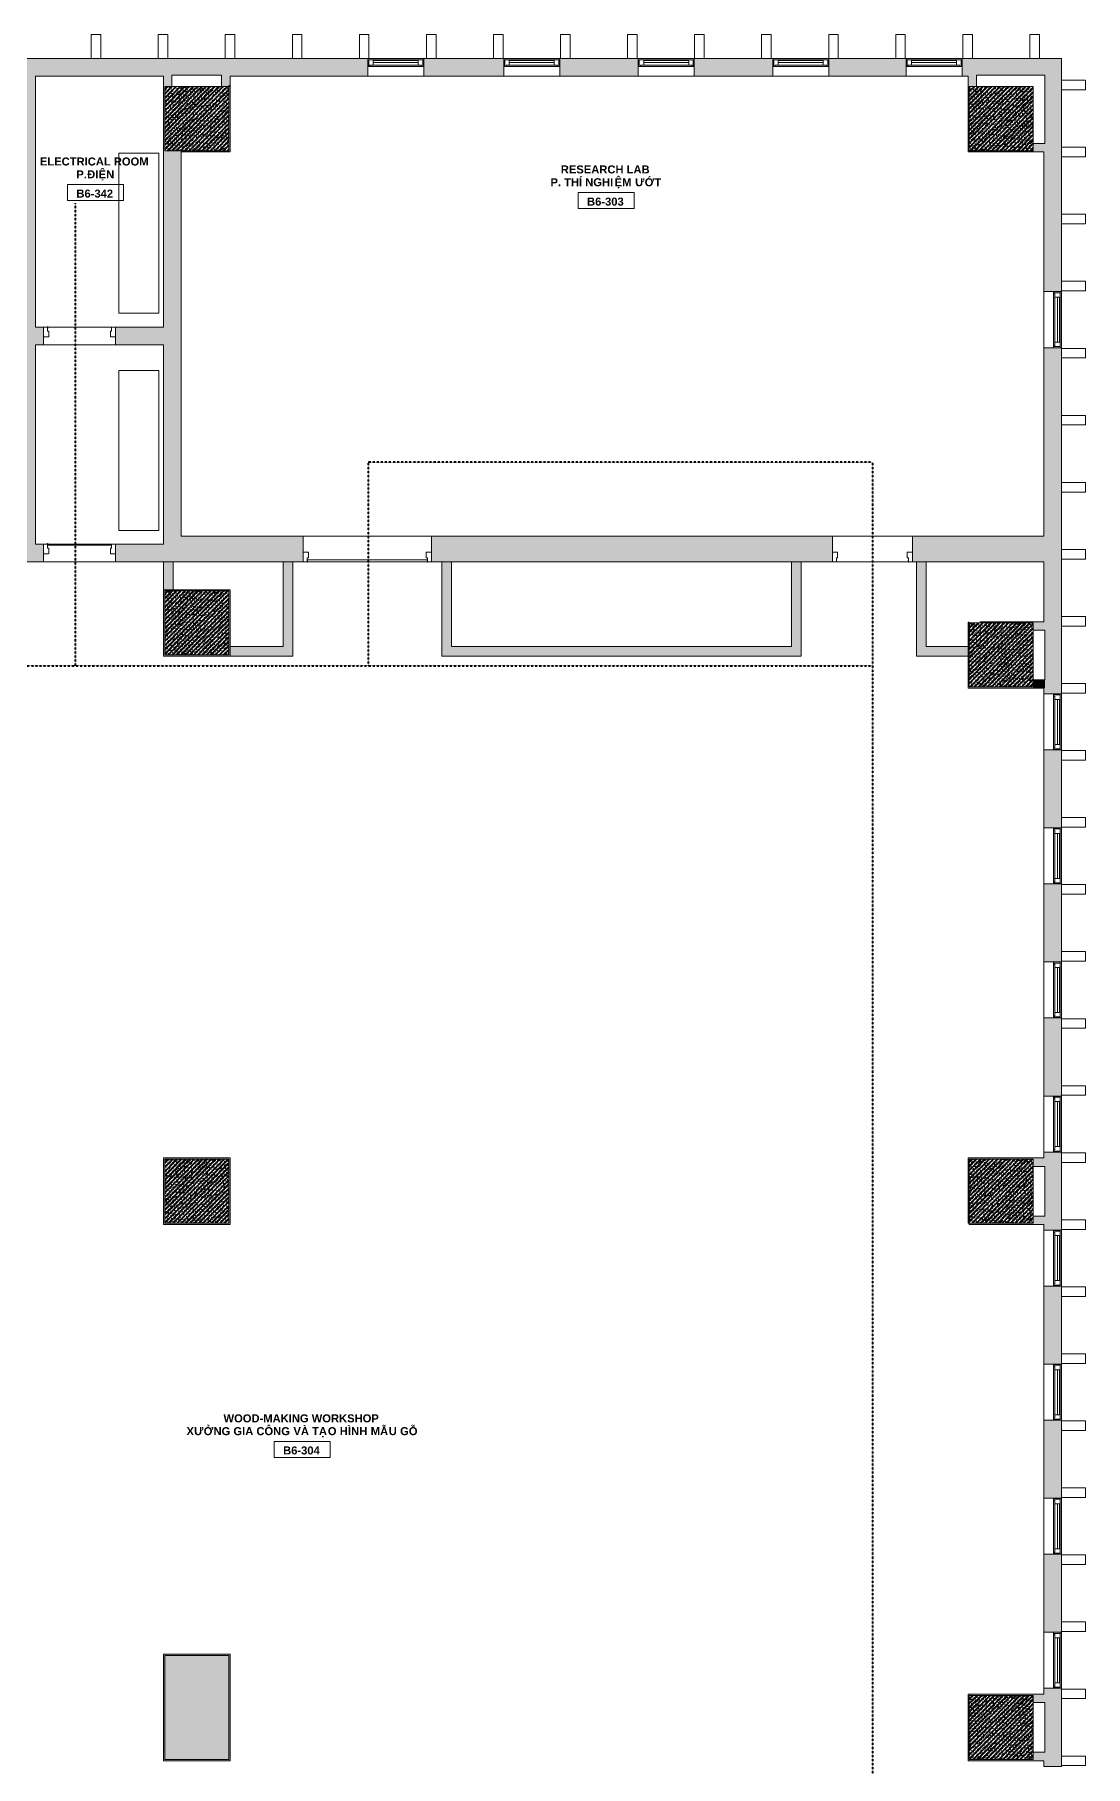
# Model space of a CAD drawing. Header units: millimetres. Extents: x -31340 to 17660, y 19597 to 75297.
# Drawn here: x 4534 to 17660, y 53661 to 75297 of the extents above; entities that cross this region are included whole.
import ezdxf

# ---------------------------------------------------------------- set-up
doc = ezdxf.new("R2010")
doc.units = ezdxf.units.MM
doc.linetypes.add('Dash', pattern=[6.35, 3.175, -3.175])
doc.linetypes.add('dash 1-1', pattern=[2, 1, -1])
for name, color, linetype, lineweight in [('A-AREA-IDEN', 2, 'Continuous', 9), ('A-DETL', 90, 'Continuous', 5), ('A-DOOR', 31, 'Continuous', 5), ('A-FLOR', 192, 'Continuous', 5), ('A-GLAZ', 151, 'Continuous', 5), ('A-GLAZ-CWMG', 51, 'Continuous', 5), ('A-GLAZ-HDLN', 1, 'Dash', 5), ('A-WALL', 113, 'Continuous', 5), ('A-WALL-PATT', 111, 'Continuous', 5), ('S-COLS', 52, 'Continuous', 5)]:
    doc.layers.add(name, color=color, linetype=linetype, lineweight=lineweight)
doc.styles.add('Arial_B', font='arialbd.ttf', dxfattribs={"height": 100})
doc.styles.add('Arial_B_1', font='arialbd.ttf', dxfattribs={"height": 100})
pattern_1 = [(50, (0, 0), (63.763904, -5.57885), [6.668, -73.343]), (355, (0, 0), (-12.334876, 66.869514), [5.334, -58.674]), (100.451, (5.314, -0.465), (51.43036, 61.29098), [5.667, -62.332]), (46.184, (0, 17.78), (94.87722, -14.714836), [10.001, -110.014]), (96.636, (7.91, 16.55), (83.09115, 86.5993), [8.5, -93.497]), (351.184, (0, 17.78), (83.09204, 86.59928), [8.001, -88.011]), (21, (8.89, 13.335), (53.064487, -35.792726), [6.667, -73.342]), (326, (8.89, 13.335), (21.63066, 64.46546), [5.334, -58.674]), (71.451, (13.31, 10.35), (74.69646, 28.672367), [5.667, -62.332]), (37.5, (0, 0), (1.080413, 29.594271), [1.676, -56.286, 1.676, -57.887, -58.896]), (37.5, (0, 0), (1.080413, 29.594271), [-117.526, 1.676, -57.22]), (7.5, (0, 0), (23.386368, 35.063507), [1.676, -32.283, 1.676, -54.953, -22.447]), (7.5, (0, 0), (23.386368, 35.063507), [-90.589, 1.676, -20.771]), (327.5, (-19.825, 0), (47.456567, -2.005468), [1.676, -20.549, 1.676, -67.666, -92.011]), (327.5, (-19.825, 0), (47.456567, -2.005468), [-91.567, 1.676, -90.335]), (317.5, (-28.715, 0), (51.844948, 8.89904), [1.676, -27.216, 1.676, -44.374, -65.342]), (317.5, (-28.715, 0), (51.844948, 8.89904), [-74.943, 1.676, -63.665]), (45, (0, 0), (-26.715908, 26.715908), []), (45, (0, 10.89), (-26.715908, 26.715908), [])]

# ---------------------------------------------------------------- blocks, each defined once
blk = doc.blocks.new('M_Concrete-Square-Column - C1 - 800 X 800-8582966-3rd Traffic Floor Plan - Pedestrian')
at = {"layer": 'S-COLS'}
h = blk.add_hatch(dxfattribs=at)
h.set_pattern_fill('FP_3', color=256, style=0, pattern_type=2)
h.set_pattern_definition([(50, (-16610.066, -74247), (63.763904, -5.57885), [6.667, -73.342]), (355, (-16610.066, -74247), (-12.334876, 66.869514), [5.334, -58.674]), (100.451, (-16604.75, -74247.465), (51.43036, 61.29098), [5.667, -62.332]), (46.184, (-16610.066, -74229.22), (94.87722, -14.714836), [10.001, -110.014]), (96.636, (-16602.16, -74230.45), (83.09115, 86.5993), [8.5, -93.497]), (351.184, (-16610.07, -74229.22), (83.09204, 86.59928), [8.001, -88.011]), (21, (-16601.176, -74233.665), (53.064487, -35.792726), [6.668, -73.343]), (326, (-16601.176, -74233.665), (21.63066, 64.46546), [5.334, -58.674]), (71.451, (-16596.754, -74236.65), (74.69646, 28.672367), [5.667, -62.332]), (37.5, (-16610.066, -74247), (1.080413, 29.594271), [1.676, -56.286, 1.676, -57.887, -58.896]), (37.5, (-16610.066, -74247), (1.080413, 29.594271), [-117.526, 1.676, -57.22]), (7.5, (-16610.066, -74247), (23.386368, 35.063507), [1.676, -32.283, 1.676, -54.953, -22.447]), (7.5, (-16610.066, -74247), (23.386368, 35.063507), [-90.589, 1.676, -20.771]), (327.5, (-16629.89, -74247), (47.456567, -2.005468), [1.676, -20.549, 1.676, -67.666, -92.011]), (327.5, (-16629.89, -74247), (47.456567, -2.005468), [-91.567, 1.676, -90.335]), (317.5, (-16638.78, -74247), (51.844948, 8.89904), [1.676, -27.216, 1.676, -44.374, -65.342]), (317.5, (-16638.78, -74247), (51.844948, 8.89904), [-74.943, 1.676, -63.665]), (45, (-16610.066, -74247), (-26.716616, 26.716616), []), (45, (-16610.066, -74236.11), (-26.716616, 26.716616), [])])
h.paths.add_polyline_path([(-400, -400), (400, -400), (400, 400), (-400, 400)])
at = {"layer": 'S-COLS', "lineweight": 15}
for p, q in [((400, 400), (-400, 400)), ((-400, 400), (-400, -400)), ((400, -400), (400, 400)), ((-400, -400), (400, -400))]:
    blk.add_line(p, q, dxfattribs=at)
blk = doc.blocks.new('M_Concrete-Square-Column - C1 - 800 X 800-V1-3rd Traffic Floor Plan - Pedestrian')
at = {"layer": 'S-COLS'}
h = blk.add_hatch(dxfattribs=at)
h.set_pattern_fill('FP_4', color=256, style=0, pattern_type=2)
h.set_pattern_definition([(50, (-16610.066, -60847), (63.763904, -5.57885), [6.667, -73.342]), (355, (-16610.066, -60847), (-12.334876, 66.869514), [5.334, -58.674]), (100.451, (-16604.75, -60847.465), (51.43036, 61.29098), [5.667, -62.332]), (46.184, (-16610.066, -60829.22), (94.87722, -14.71484), [10.001, -110.014]), (96.636, (-16602.16, -60830.45), (83.09115, 86.5993), [8.5, -93.497]), (351.184, (-16610.07, -60829.22), (83.09204, 86.59928), [8.001, -88.011]), (21, (-16601.176, -60833.665), (53.064487, -35.792726), [6.668, -73.343]), (326, (-16601.176, -60833.665), (21.63066, 64.46546), [5.334, -58.674]), (71.451, (-16596.754, -60836.65), (74.69646, 28.67237), [5.667, -62.332]), (37.5, (-16610.066, -60847), (1.080413, 29.594271), [1.676, -56.286, 1.676, -57.887, -58.896]), (37.5, (-16610.066, -60847), (1.080413, 29.594271), [-117.526, 1.676, -57.22]), (7.5, (-16610.066, -60847), (23.386368, 35.063507), [1.676, -32.283, 1.676, -54.953, -22.447]), (7.5, (-16610.066, -60847), (23.386368, 35.063507), [-90.589, 1.676, -20.771]), (327.5, (-16629.89, -60847), (47.456567, -2.005468), [1.676, -20.549, 1.676, -67.666, -92.011]), (327.5, (-16629.89, -60847), (47.456567, -2.005468), [-91.567, 1.676, -90.335]), (317.5, (-16638.78, -60847), (51.844948, 8.89904), [1.676, -27.216, 1.676, -44.374, -65.342]), (317.5, (-16638.78, -60847), (51.844948, 8.89904), [-74.943, 1.676, -63.665]), (45, (-16610.066, -60847), (-26.716616, 26.716616), []), (45, (-16610.066, -60836.11), (-26.716616, 26.716616), [])])
h.paths.add_polyline_path([(400, -400), (400, 400), (-400, 400), (-400, -400)])
at = {"layer": 'S-COLS', "lineweight": 15}
for p, q in [((400, 400), (-400, 400)), ((-400, 400), (-400, -400)), ((400, -400), (400, 400)), ((-400, -400), (400, -400))]:
    blk.add_line(p, q, dxfattribs=at)
blk = doc.blocks.new('M_Concrete-Square-Column - C1 - 800 X 800-V2-3rd Traffic Floor Plan - Pedestrian')
at = {"layer": 'S-COLS'}
h = blk.add_hatch(dxfattribs=at)
h.set_pattern_fill('FP_5', color=256, style=0, pattern_type=2)
h.set_pattern_definition([(50, (-16610.066, -54147), (63.763904, -5.57885), [6.667, -73.342]), (355, (-16610.066, -54147), (-12.334876, 66.869514), [5.334, -58.674]), (100.451, (-16604.75, -54147.465), (51.43036, 61.29098), [5.667, -62.332]), (46.184, (-16610.066, -54129.22), (94.87722, -14.71484), [10.001, -110.014]), (96.636, (-16602.16, -54130.45), (83.09115, 86.5993), [8.5, -93.497]), (351.184, (-16610.07, -54129.22), (83.09204, 86.59928), [8.001, -88.011]), (21, (-16601.176, -54133.665), (53.064487, -35.792726), [6.668, -73.343]), (326, (-16601.176, -54133.665), (21.63066, 64.46546), [5.334, -58.674]), (71.451, (-16596.754, -54136.65), (74.69646, 28.67237), [5.667, -62.332]), (37.5, (-16610.066, -54147), (1.080413, 29.594271), [1.676, -56.286, 1.676, -57.887, -58.896]), (37.5, (-16610.066, -54147), (1.080413, 29.594271), [-117.526, 1.676, -57.22]), (7.5, (-16610.066, -54147), (23.386368, 35.063507), [1.676, -32.283, 1.676, -54.953, -22.447]), (7.5, (-16610.066, -54147), (23.386368, 35.063507), [-90.589, 1.676, -20.771]), (327.5, (-16629.89, -54147), (47.456567, -2.005468), [1.676, -20.549, 1.676, -67.666, -92.011]), (327.5, (-16629.89, -54147), (47.456567, -2.005468), [-91.567, 1.676, -90.335]), (317.5, (-16638.78, -54147), (51.844948, 8.89904), [1.676, -27.216, 1.676, -44.374, -65.342]), (317.5, (-16638.78, -54147), (51.844948, 8.89904), [-74.943, 1.676, -63.665]), (45, (-16610.066, -54147), (-26.716616, 26.716616), []), (45, (-16610.066, -54136.11), (-26.716616, 26.716616), [])])
h.paths.add_polyline_path([(400, -400), (400, 400), (-400, 400), (-400, -400)])
at = {"layer": 'S-COLS', "lineweight": 15}
for p, q in [((400, 400), (-400, 400)), ((-400, 400), (-400, -400)), ((400, -400), (400, 400)), ((-400, -400), (400, -400))]:
    blk.add_line(p, q, dxfattribs=at)
blk = doc.blocks.new('DP3-DF104 - DP3-DF104a-10528034-3rd Traffic Floor Plan - Pedestrian')
at = {"layer": 'A-DOOR'}
for p, q in [((-497, -40), (-438, -40)), ((-453, -160), (-497, -160)), ((-450, -113), (-450, -157)), ((-438, -110), (-447, -110)), ((-435, -43), (-435, -107)), ((435, -107), (435, -43)), ((438, -40), (497, -40)), ((447, -110), (438, -110)), ((447, -144), (447, -163)), ((450, -144), (447, -144)), ((450, -144), (450, -113)), ((450, -158), (450, -144)), ((497, -160), (453, -160))]:
    blk.add_line(p, q, dxfattribs=at)
for centre, radius, start, end in [((-497, -43), 3, 90, 180), ((-497, -43), 3, 90, 180), ((-497, -157), 3, 179.9639, 270), ((-497, -157), 3, 179.9639, 218.5508), ((-497, -157), 3, 231.4131, 270), ((-453, -157), 3, 270, 360), ((-453, -157), 3, 270, 0), ((-447, -113), 3, 90, 180), ((-438, -43), 3, 0, 90), ((-438, -43), 3, 0, 90), ((-438, -107), 3, 270, 0), ((-438, -107), 3, 270, 0), ((438, -43), 3, 90, 180), ((438, -43), 3, 90, 180), ((438, -107), 3, 180, 270), ((438, -107), 3, 180, 270), ((447, -113), 3, 0, 90), ((450, -163), 3, 180, 69.3211), ((450, -163), 3, 238.6638, 311.9935), ((450, -163), 3, 238.6638, 311.9935), ((450, -163), 3, 238.6638, 311.9935), ((450, -163), 3, 238.6638, 311.9935), ((450, -163), 3, 238.6638, 311.9935), ((450, -163), 3, 238.6638, 311.9935), ((450, -163), 3, 238.6638, 311.9935), ((453, -157), 3, 180, 270), ((453, -157), 3, 180, 270), ((452, -158), 2.19, 183.0662, 239.0753), ((497, -43), 3, 0, 90), ((497, -43), 3, 0, 90), ((497, -157), 3, 270, 0.0361), ((497, -157), 3, 270, 308.5869), ((497, -157), 3, 321.4492, 0.0361)]:
    blk.add_arc(centre, radius, start, end, dxfattribs=at)
blk = doc.blocks.new('DP3-D101 - DP3-D101-9444226-3rd Traffic Floor Plan - Pedestrian')
at = {"layer": 'A-DOOR'}
for p, q in [((-447, 10), (-388, 10)), ((-385, 7), (-385, -57)), ((385, -57), (385, 7)), ((388, 10), (447, 10)), ((-403, -110), (-447, -110)), ((-400, -63), (-400, -107)), ((-388, -60), (-397, -60)), ((397, -60), (388, -60)), ((397, -94), (397, -113)), ((400, -94), (397, -94)), ((400, -94), (400, -63)), ((400, -108), (400, -94)), ((447, -110), (403, -110))]:
    blk.add_line(p, q, dxfattribs=at)
for centre, radius, start, end in [((-447, 7), 3, 90, 180), ((-447, 7), 3, 90, 180), ((-388, 7), 3, 0, 90), ((-388, 7), 3, 0, 90), ((388, 7), 3, 90, 180), ((388, 7), 3, 90, 180), ((447, 7), 3, 0, 90), ((447, 7), 3, 0, 90), ((-447, -107), 3, 179.9639, 270), ((-447, -107), 3, 179.9639, 218.5508), ((-447, -107), 3, 231.4131, 270), ((-403, -107), 3, 270, 360), ((-403, -107), 3, 270, 0), ((-397, -63), 3, 90, 180), ((-388, -57), 3, 270, 0), ((-388, -57), 3, 270, 0), ((388, -57), 3, 180, 270), ((388, -57), 3, 180, 270), ((397, -63), 3, 0, 90), ((400, -113), 3, 180, 69.3211), ((400, -113), 3, 238.6638, 311.9935), ((400, -113), 3, 238.6638, 311.9935), ((400, -113), 3, 238.6638, 311.9935), ((400, -113), 3, 238.6638, 311.9935), ((400, -113), 3, 238.6638, 311.9935), ((400, -113), 3, 238.6638, 311.9935), ((400, -113), 3, 238.6638, 311.9935), ((403, -107), 3, 180, 270), ((403, -107), 3, 180, 270), ((402, -108), 2.19, 183.0662, 239.0753), ((447, -107), 3, 270, 0.0361), ((447, -107), 3, 270, 308.5869), ((447, -107), 3, 321.4492, 0.0361)]:
    blk.add_arc(centre, radius, start, end, dxfattribs=at)
blk = doc.blocks.new('VGU_CLUSTER_W1A - W2A - W3A - W4 - W5C - W6 - VGU_CLUSTER_W1A-8561551-3rd Traffic Floor Plan - Pedestrian')
at = {"layer": 'A-GLAZ', "lineweight": 9}
for p, q in [((-337, 95), (-350, 95)), ((-350, 12), (-337, 12)), ((-337, 95), (-337, 12)), ((-281, 95), (-337, 95)), ((-337, 12), (-337, 95)), ((-337, 12), (-322, 12)), ((-322, 12), (-322, 28)), ((-322, 28), (-281, 28)), ((-281, 28), (-281, 95)), ((281, 88), (-281, 88)), ((-281, 88), (-281, 63)), ((-281, 63), (281, 63)), ((337, 95), (281, 95)), ((281, 95), (281, 28)), ((281, 63), (281, 88)), ((281, 28), (322, 28)), ((322, 28), (322, 12)), ((322, 12), (337, 12)), ((337, 12), (337, 95)), ((350, 95), (337, 95)), ((337, 95), (337, 12)), ((337, 12), (350, 12))]:
    blk.add_line(p, q, dxfattribs=at)
at = {"layer": 'A-GLAZ'}
for p, q in [((-322, 12), (322, 12)), ((281, 95), (-281, 95)), ((-281, 28), (281, 28))]:
    blk.add_line(p, q, dxfattribs=at)
at = {"layer": 'A-GLAZ-HDLN'}
for p in [(-13, 12), (13, 12)]:
    blk.add_line(p, (0, 12), dxfattribs=at)
blk = doc.blocks.new('DP3-DF203 - DP3-DF203a-10885531-3rd Traffic Floor Plan - Pedestrian')
at = {"layer": 'A-DOOR'}
for p, q in [((-797, -40), (-738, -40)), ((-753, -160), (-797, -160)), ((-750, -113), (-750, -144)), ((-747, -144), (-750, -144)), ((-750, -144), (-750, -158)), ((-738, -110), (-747, -110)), ((-747, -163), (-747, -144)), ((-735, -43), (-735, -107)), ((735, -107), (735, -43)), ((738, -40), (797, -40)), ((747, -110), (738, -110)), ((747, -144), (747, -163)), ((750, -144), (747, -144)), ((750, -144), (750, -113)), ((750, -158), (750, -144)), ((797, -160), (753, -160))]:
    blk.add_line(p, q, dxfattribs=at)
for centre, radius, start, end in [((-797, -43), 3, 90, 180), ((-797, -43), 3, 90, 180), ((-797, -157), 3, 179.9639, 270), ((-797, -157), 3, 179.9639, 218.5508), ((-797, -157), 3, 231.4131, 270), ((-753, -157), 3, 270, 360), ((-753, -157), 3, 270, 0), ((-750, -163), 3, 110.6789, 360), ((-750, -163), 3, 228.0065, 301.3362), ((-750, -163), 3, 228.0065, 301.3362), ((-750, -163), 3, 228.0065, 301.3362), ((-750, -163), 3, 228.0065, 301.3362), ((-750, -163), 3, 228.0065, 301.3362), ((-750, -163), 3, 228.0065, 301.3362), ((-750, -163), 3, 228.0065, 301.3362), ((-752, -158), 2.19, 300.9247, 356.9338), ((-747, -113), 3, 90, 180), ((-738, -43), 3, 0, 90), ((-738, -43), 3, 0, 90), ((-738, -107), 3, 270, 0), ((-738, -107), 3, 270, 0), ((738, -43), 3, 90, 180), ((738, -43), 3, 90, 180), ((738, -107), 3, 180, 270), ((738, -107), 3, 180, 270), ((747, -113), 3, 0, 90), ((750, -163), 3, 180, 69.3211), ((750, -163), 3, 238.6638, 311.9935), ((750, -163), 3, 238.6638, 311.9935), ((750, -163), 3, 238.6638, 311.9935), ((750, -163), 3, 238.6638, 311.9935), ((750, -163), 3, 238.6638, 311.9935), ((750, -163), 3, 238.6638, 311.9935), ((750, -163), 3, 238.6638, 311.9935), ((753, -157), 3, 180, 270), ((753, -157), 3, 180, 270), ((752, -158), 2.19, 183.0662, 239.0753), ((797, -43), 3, 0, 90), ((797, -43), 3, 0, 90), ((797, -157), 3, 270, 0.0361), ((797, -157), 3, 270, 308.5869), ((797, -157), 3, 321.4492, 0.0361)]:
    blk.add_arc(centre, radius, start, end, dxfattribs=at)
blk = doc.blocks.new('Room Tag - Room Tag-8377849-3rd Traffic Floor Plan - Pedestrian')
at = {"layer": 'A-AREA-IDEN'}
for p, q in [((-7, -0.80625), (-7, -4.80625)), ((-7, -0.80625), (7, -0.80625)), ((7, -0.80625), (7, -4.80625)), ((-7, -4.80625), (7, -4.80625))]:
    blk.add_line(p, q, dxfattribs=at)

msp = doc.modelspace()

# ---------------------------------------------------------------- hatches: boundary and pattern name
at = {"layer": 'A-WALL-PATT'}
h = msp.add_hatch(color=256, dxfattribs=at)
h.paths.add_polyline_path([(4545, 74777), (6145, 74777), (6145, 74997), (1095, 74997), (1095, 74777), (4325, 74777)])
h.paths.add_polyline_path([(-2975, 74777), (-1385, 74777), (-1385, 74997), (-2975, 74997), (-2975, 74908)])
for points in [[(6160, 74647), (6250, 74647), (6250, 74997), (6145, 74997), (6145, 74647)], [(6250, 74792), (6870, 74792), (6870, 74997), (6250, 74997), (6250, 74908)], [(6870, 74647), (6975, 74647), (6975, 74997), (6870, 74997), (6870, 74777)], [(16300, 74647), (16300, 74997), (16195, 74997), (16195, 74647), (16210, 74647)], [(16300, 74792), (17155, 74792), (17155, 74997), (16300, 74997), (16300, 74908)], [(17360, 73937), (17360, 74997), (17155, 74997), (17155, 73937)], [(4340, 71832), (4545, 71832), (4545, 74777), (4325, 74777), (4325, 71832)], [(6160, 73832), (6160, 74647), (6145, 74647), (6145, 73832)], [(6975, 73832), (6975, 74662), (6960, 74662), (6960, 73832)], [(16210, 73832), (16210, 74647), (16195, 74647), (16195, 73832)], [(6365, 69032), (6365, 73832), (6145, 73832), (6145, 69032)], [(6365, 73832), (6960, 73832), (6960, 73847), (6160, 73847), (6160, 73832)], [(16210, 73832), (17010, 73832), (17010, 73847), (16210, 73847)], [(17140, 73832), (17360, 73832), (17360, 73937), (17010, 73937), (17010, 73832)], [(4545, 68712), (4545, 71832), (4340, 71832), (4340, 68712)], [(6265, 68362), (6265, 68712), (6145, 68712), (6145, 68362)], [(7640, 67652), (7760, 67652), (7760, 68712), (7640, 68712), (7640, 67871)], [(9620, 67652), (9740, 67652), (9740, 68712), (9620, 68712), (9620, 67871)], [(14110, 67652), (14110, 68712), (13990, 68712), (13990, 67652)], [(15550, 67652), (15670, 67652), (15670, 68712), (15550, 68712), (15550, 67871)], [(6160, 68347), (6960, 68347), (6960, 68362), (6145, 68362), (6145, 68347)], [(6160, 67532), (6160, 68347), (6145, 68347), (6145, 67532)], [(6975, 67532), (6975, 68362), (6960, 68362), (6960, 67532)], [(16210, 67132), (16210, 67955), (16195, 67955), (16195, 67132)], [(17010, 67962), (16348, 67962), (16348, 67947), (17010, 67947)], [(17155, 67857), (17360, 67857), (17360, 67962), (17010, 67962), (17010, 67857), (17140, 67857)], [(17360, 67132), (17360, 67857), (17155, 67857), (17155, 67132)], [(6960, 67547), (6160, 67547), (6160, 67532), (6960, 67532)], [(7760, 67532), (7760, 67652), (6975, 67652), (6975, 67532), (7640, 67532)], [(12838, 67532), (14110, 67532), (14110, 67652), (9620, 67652), (9620, 67532), (9740, 67532)], [(16195, 67532), (16195, 67652), (15550, 67652), (15550, 67532), (15670, 67532)], [(17010, 67147), (16210, 67147), (16210, 67132), (17010, 67132)], [(17140, 67132), (17155, 67132), (17155, 67237), (17010, 67237), (17010, 67132)], [(6145, 61247), (6975, 61247), (6975, 61262), (6145, 61262)], [(6160, 61247), (6145, 61247), (6145, 60447), (6160, 60447)], [(6975, 60432), (6975, 61247), (6960, 61247), (6960, 60432)], [(16210, 61247), (17010, 61247), (17010, 61262), (16195, 61262), (16195, 61247)], [(16195, 60447), (16210, 60447), (16210, 61247), (16195, 61247), (16195, 60835)], [(17155, 61157), (17360, 61157), (17360, 61262), (17010, 61262), (17010, 61157), (17140, 61157)], [(17155, 60537), (17360, 60537), (17360, 61157), (17155, 61157), (17155, 60835)], [(6960, 60432), (6960, 60447), (6145, 60447), (6145, 60432), (6160, 60432)], [(17010, 60432), (17010, 60447), (16210, 60447), (16210, 60432)], [(17140, 60432), (17360, 60432), (17360, 60537), (17010, 60537), (17010, 60432)], [(6160, 55047), (6975, 55047), (6975, 55062), (6145, 55062), (6145, 55047)], [(6160, 53732), (6160, 55047), (6145, 55047), (6145, 53732)], [(6975, 53732), (6975, 55047), (6960, 55047), (6960, 53732)], [(16210, 54547), (17010, 54547), (17010, 54562), (16195, 54562), (16195, 54547)], [(16195, 53732), (16210, 53732), (16210, 54547), (16195, 54547), (16195, 53747)], [(17360, 54457), (17360, 54562), (17010, 54562), (17010, 54457), (17155, 54457)], [(17360, 54457), (17155, 54457), (17155, 53837), (17360, 53837)], [(6960, 53747), (6160, 53747), (6160, 53732), (6960, 53732)], [(17010, 53732), (17010, 53747), (16210, 53747), (16210, 53732)], [(17360, 53732), (17360, 53837), (17010, 53837), (17010, 53732), (17155, 53732)]]:
    msp.add_hatch(color=256, dxfattribs=at).paths.add_polyline_path(points)
h = msp.add_hatch(color=256, dxfattribs=at)
h.paths.add_polyline_path([(6975, 74777), (8695, 74777), (8695, 74997), (6975, 74997), (6975, 74908)])
h.paths.add_polyline_path([(16120, 74777), (16195, 74777), (16195, 74997), (16120, 74997), (16120, 74908)])
h.paths.add_polyline_path([(10395, 74777), (10395, 74997), (9395, 74997), (9395, 74777)])
h.paths.add_polyline_path([(15151, 74777), (15420, 74777), (15420, 74997), (14455, 74997), (14455, 74777)])
h.paths.add_polyline_path([(12075, 74777), (12075, 74997), (11095, 74997), (11095, 74777)])
h.paths.add_polyline_path([(12775, 74777), (13755, 74777), (13755, 74997), (12775, 74997), (12775, 74908)])
h = msp.add_hatch(color=256, dxfattribs=at)
h.paths.add_polyline_path([(17360, 67962), (17360, 71386), (17140, 71386), (17140, 67962)])
h.paths.add_polyline_path([(17360, 72086), (17360, 73832), (17140, 73832), (17140, 72086)])
h = msp.add_hatch(color=256, dxfattribs=at)
h.paths.add_polyline_path([(5545, 71422), (6145, 71422), (6145, 71642), (5545, 71642)])
h.paths.add_polyline_path([(4645, 71422), (4645, 71642), (4545, 71642), (4545, 71422)])
h = msp.add_hatch(color=256, dxfattribs=at)
h.paths.add_polyline_path([(9948, 68712), (14500, 68712), (14500, 69032), (9490, 69032), (9490, 68712)])
h.paths.add_polyline_path([(6145, 68712), (7890, 68712), (7890, 69032), (6145, 69032), (6145, 68932)])
h.paths.add_polyline_path([(16307, 68712), (17140, 68712), (17140, 69032), (15500, 69032), (15500, 68712), (15729, 68712)])
h = msp.add_hatch(color=256, dxfattribs=at)
h.paths.add_polyline_path([(4645, 68712), (4645, 68932), (4545, 68932), (4545, 68712)])
h.paths.add_polyline_path([(6145, 68712), (6145, 68932), (5545, 68932), (5545, 68712), (5901, 68712)])
h = msp.add_hatch(color=256, dxfattribs=at)
h.paths.add_polyline_path([(17360, 61262), (17360, 61336), (17140, 61336), (17140, 61262)])
h.paths.add_polyline_path([(17140, 62036), (17360, 62036), (17360, 63011), (17140, 63011)])
h.paths.add_polyline_path([(17360, 63711), (17360, 64686), (17140, 64686), (17140, 63711)])
h.paths.add_polyline_path([(17360, 65386), (17360, 66361), (17140, 66361), (17140, 65386)])
h.paths.add_polyline_path([(17360, 67061), (17360, 67132), (17140, 67132), (17140, 67061), (17155, 67061)])
h = msp.add_hatch(color=256, dxfattribs=at)
h.paths.add_polyline_path([(17140, 54562), (17360, 54562), (17360, 54636), (17140, 54636)])
h.paths.add_polyline_path([(17360, 55336), (17360, 56311), (17140, 56311), (17140, 55336)])
h.paths.add_polyline_path([(17140, 57011), (17360, 57011), (17360, 57986), (17140, 57986)])
h.paths.add_polyline_path([(17140, 58686), (17360, 58686), (17360, 59661), (17140, 59661)])
h.paths.add_polyline_path([(17140, 60361), (17360, 60361), (17360, 60432), (17140, 60432)])
h = msp.add_hatch(color=256, dxfattribs=at)
h.paths.add_polyline_path([(17140, 47912), (17360, 47912), (17360, 47936), (17140, 47936), (17140, 47935)])
h.paths.add_polyline_path([(17360, 48636), (17360, 49611), (17140, 49611), (17140, 48636)])
h.paths.add_polyline_path([(17140, 50311), (17360, 50311), (17360, 51286), (17140, 51286), (17140, 50827)])
h.paths.add_polyline_path([(17140, 51986), (17360, 51986), (17360, 52961), (17140, 52961), (17140, 52626)])
h.paths.add_polyline_path([(17140, 53661), (17360, 53661), (17360, 53732), (17140, 53732)])
at = {"layer": 'S-COLS'}
h = msp.add_hatch(dxfattribs=at)
h.set_pattern_fill('FP_1', color=256, style=0, pattern_type=2)
h.set_pattern_definition(pattern_1)
h.paths.add_polyline_path([(6960, 74647), (6160, 74647), (6160, 73847), (6960, 73847)])
h = msp.add_hatch(dxfattribs=at)
h.set_pattern_fill('FP_1', color=256, style=0, pattern_type=2)
h.set_pattern_definition(pattern_1)
h.paths.add_polyline_path([(6960, 67547), (6960, 68347), (6160, 68347), (6160, 67547)])
h = msp.add_hatch(dxfattribs=at)
h.set_pattern_fill('FP_1', color=256, style=0, pattern_type=2)
h.set_pattern_definition(pattern_1)
h.paths.add_polyline_path([(16210, 67147), (17010, 67147), (17010, 67947), (16210, 67947), (16210, 67871)])
h = msp.add_hatch(dxfattribs=at)
h.set_pattern_fill('FP_1', color=256, style=0, pattern_type=2)
h.set_pattern_definition(pattern_1)
h.paths.add_polyline_path([(6960, 61247), (6160, 61247), (6160, 60447), (6960, 60447)])
h = msp.add_hatch(dxfattribs=at)
h.set_pattern_fill('FP_1', color=256, style=0, pattern_type=2)
h.set_pattern_definition(pattern_1)
h.paths.add_polyline_path([(6960, 55047), (6160, 55047), (6160, 53747), (6960, 53747)])

# ---------------------------------------------------------------- linework, layer by layer
at = {"layer": 'A-DETL', "linetype": 'dash 1-1', "lineweight": 40}
for p, q in [((5045, 67409), (5045, 73192)), ((15000, 69957), (8700, 69957)), ((8700, 69957), (8700, 67409)), ((15000, 69957), (15000, 52157)), ((-4475, 67409), (15000, 67409))]:
    msp.add_line(p, q, dxfattribs=at)
at = {"layer": 'A-FLOR'}
for p, q in [((5585, 73817), (6085, 73817)), ((5585, 71817), (5585, 73817)), ((6085, 73817), (6085, 71817)), ((6085, 71817), (5585, 71817)), ((5585, 71102), (6085, 71102)), ((5585, 69102), (5585, 71102)), ((6085, 71102), (6085, 69102)), ((6085, 69102), (5585, 69102)), ((4698, 68917), (5495, 68917)), ((9440, 68735), (7940, 68735)), ((15447, 68709), (14110, 68709)), ((15550, 68709), (15453, 68709))]:
    msp.add_line(p, q, dxfattribs=at)
at = {"layer": 'A-GLAZ-CWMG'}
for p, q in [((5361, 75297), (5241, 75297)), ((5241, 75297), (5241, 74997)), ((5361, 74997), (5361, 75297)), ((6199, 75297), (6079, 75297)), ((6079, 75297), (6079, 74997)), ((6199, 74997), (6199, 75297)), ((7036, 75297), (6916, 75297)), ((6916, 75297), (6916, 74997)), ((7036, 74997), (7036, 75297)), ((7874, 75297), (7754, 75297)), ((7754, 75297), (7754, 74997)), ((7874, 74997), (7874, 75297)), ((8711, 75297), (8591, 75297)), ((8591, 75297), (8591, 74997)), ((8711, 74997), (8711, 75297)), ((9549, 75297), (9429, 75297)), ((9429, 75297), (9429, 74997)), ((9549, 74997), (9549, 75297)), ((10386, 75297), (10266, 75297)), ((10266, 75297), (10266, 74997)), ((10386, 74997), (10386, 75297)), ((11224, 75297), (11104, 75297)), ((11104, 75297), (11104, 74997)), ((11224, 74997), (11224, 75297)), ((12061, 75297), (11941, 75297)), ((11941, 75297), (11941, 74997)), ((12061, 74997), (12061, 75297)), ((12899, 75297), (12779, 75297)), ((12779, 75297), (12779, 74997)), ((12899, 74997), (12899, 75297)), ((13736, 75297), (13616, 75297)), ((13616, 75297), (13616, 74997)), ((13736, 74997), (13736, 75297)), ((14574, 75297), (14454, 75297)), ((14454, 75297), (14454, 74997)), ((14574, 74997), (14574, 75297)), ((15411, 75297), (15291, 75297)), ((15291, 75297), (15291, 74997)), ((15411, 74997), (15411, 75297)), ((16249, 75297), (16129, 75297)), ((16129, 75297), (16129, 74997)), ((16249, 74997), (16249, 75297)), ((17086, 75297), (16966, 75297)), ((16966, 75297), (16966, 74997)), ((17086, 74997), (17086, 75297)), ((5241, 74997), (5361, 74997)), ((6079, 74997), (6199, 74997)), ((6916, 74997), (7036, 74997)), ((7754, 74997), (7874, 74997)), ((8591, 74997), (8711, 74997)), ((9429, 74997), (9549, 74997)), ((10266, 74997), (10386, 74997)), ((11104, 74997), (11224, 74997)), ((11941, 74997), (12061, 74997)), ((12779, 74997), (12899, 74997)), ((13616, 74997), (13736, 74997)), ((14454, 74997), (14574, 74997)), ((15291, 74997), (15411, 74997)), ((16129, 74997), (16249, 74997)), ((16966, 74997), (17086, 74997)), ((17360, 74727), (17360, 74607)), ((17660, 74727), (17360, 74727)), ((17660, 74607), (17660, 74727)), ((17360, 74607), (17660, 74607)), ((17360, 73890), (17360, 73770)), ((17660, 73890), (17360, 73890)), ((17660, 73770), (17660, 73890)), ((17360, 73770), (17660, 73770)), ((17360, 73052), (17360, 72932)), ((17660, 73052), (17360, 73052)), ((17360, 72932), (17660, 72932)), ((17660, 72932), (17660, 73052)), ((17360, 72215), (17360, 72095)), ((17660, 72215), (17360, 72215)), ((17360, 72095), (17660, 72095)), ((17660, 72095), (17660, 72215)), ((17360, 71377), (17360, 71257)), ((17660, 71377), (17360, 71377)), ((17360, 71257), (17660, 71257)), ((17660, 71257), (17660, 71377)), ((17360, 70540), (17360, 70420)), ((17660, 70540), (17360, 70540)), ((17660, 70420), (17660, 70540)), ((17360, 70420), (17660, 70420)), ((17360, 69702), (17360, 69582)), ((17660, 69702), (17360, 69702)), ((17660, 69582), (17660, 69702)), ((17360, 69582), (17660, 69582)), ((17360, 68865), (17360, 68745)), ((17660, 68865), (17360, 68865)), ((17660, 68745), (17660, 68865)), ((17360, 68745), (17660, 68745)), ((17360, 68027), (17360, 67907)), ((17660, 68027), (17360, 68027)), ((17660, 67907), (17660, 68027)), ((17360, 67907), (17660, 67907)), ((17360, 67190), (17360, 67070)), ((17660, 67190), (17360, 67190)), ((17660, 67070), (17660, 67190)), ((17360, 67070), (17660, 67070)), ((17360, 66352), (17360, 66232)), ((17660, 66352), (17360, 66352)), ((17360, 66232), (17660, 66232)), ((17660, 66232), (17660, 66352)), ((17360, 65515), (17360, 65395)), ((17660, 65515), (17360, 65515)), ((17360, 65395), (17660, 65395)), ((17660, 65395), (17660, 65515)), ((17360, 64677), (17360, 64557)), ((17660, 64677), (17360, 64677)), ((17360, 64557), (17660, 64557)), ((17660, 64557), (17660, 64677)), ((17360, 63840), (17360, 63720)), ((17660, 63840), (17360, 63840)), ((17660, 63720), (17660, 63840)), ((17360, 63720), (17660, 63720)), ((17360, 63002), (17360, 62882)), ((17660, 63002), (17360, 63002)), ((17660, 62882), (17660, 63002)), ((17360, 62882), (17660, 62882)), ((17360, 62165), (17360, 62045)), ((17660, 62165), (17360, 62165)), ((17660, 62045), (17660, 62165)), ((17360, 62045), (17660, 62045)), ((17360, 61327), (17360, 61207)), ((17660, 61327), (17360, 61327)), ((17660, 61207), (17660, 61327)), ((17360, 61207), (17660, 61207)), ((17360, 60490), (17360, 60370)), ((17660, 60490), (17360, 60490)), ((17360, 60370), (17660, 60370)), ((17660, 60370), (17660, 60490)), ((17360, 59652), (17360, 59532)), ((17660, 59652), (17360, 59652)), ((17360, 59532), (17660, 59532)), ((17660, 59532), (17660, 59652)), ((17360, 58815), (17360, 58695)), ((17660, 58815), (17360, 58815)), ((17360, 58695), (17660, 58695)), ((17660, 58695), (17660, 58815)), ((17360, 57977), (17360, 57857)), ((17660, 57977), (17360, 57977)), ((17360, 57857), (17660, 57857)), ((17660, 57857), (17660, 57977)), ((17360, 57140), (17360, 57020)), ((17660, 57140), (17360, 57140)), ((17660, 57020), (17660, 57140)), ((17360, 57020), (17660, 57020)), ((17360, 56302), (17360, 56182)), ((17660, 56302), (17360, 56302)), ((17660, 56182), (17660, 56302)), ((17360, 56182), (17660, 56182)), ((17360, 55465), (17360, 55345)), ((17660, 55465), (17360, 55465)), ((17660, 55345), (17660, 55465)), ((17360, 55345), (17660, 55345)), ((17360, 54627), (17360, 54507)), ((17660, 54627), (17360, 54627)), ((17660, 54507), (17660, 54627)), ((17360, 54507), (17660, 54507)), ((17360, 53790), (17360, 53670)), ((17660, 53790), (17360, 53790)), ((17360, 53670), (17660, 53670)), ((17660, 53670), (17660, 53790))]:
    msp.add_line(p, q, dxfattribs=at)
at = {"layer": 'A-WALL', "lineweight": 15}
for p, q in [((8695, 74997), (1045, 74997)), ((8695, 74777), (8695, 74997)), ((10395, 74997), (9395, 74997)), ((9395, 74997), (9395, 74777)), ((10395, 74777), (10395, 74997)), ((12075, 74997), (11095, 74997)), ((11095, 74997), (11095, 74777)), ((12075, 74777), (12075, 74997)), ((13755, 74997), (12775, 74997)), ((12775, 74997), (12775, 74777)), ((13755, 74777), (13755, 74997)), ((15420, 74997), (14455, 74997)), ((14455, 74997), (14455, 74777)), ((15420, 74777), (15420, 74997)), ((17360, 74997), (16120, 74997)), ((16120, 74997), (16120, 74777)), ((17360, 72086), (17360, 74997)), ((6145, 74777), (4545, 74777)), ((4545, 71642), (4545, 74777)), ((6145, 74777), (6145, 73832)), ((6160, 73847), (6160, 74647)), ((6160, 74647), (6250, 74647)), ((6250, 74647), (6250, 74792)), ((6250, 74792), (6870, 74792)), ((6870, 74792), (6870, 74647)), ((6870, 74647), (6975, 74647)), ((6975, 74662), (6960, 74662)), ((6960, 74662), (6960, 73847)), ((6975, 73832), (6975, 74777)), ((6975, 74777), (8695, 74777)), ((9395, 74777), (10395, 74777)), ((11095, 74777), (12075, 74777)), ((12775, 74777), (13755, 74777)), ((14455, 74777), (15420, 74777)), ((16120, 74777), (16195, 74777)), ((16195, 74777), (16195, 73832)), ((16300, 74647), (16300, 74792)), ((16300, 74792), (17155, 74792)), ((17155, 74792), (17155, 73937)), ((6145, 73832), (6145, 71642)), ((6960, 73847), (6160, 73847)), ((6365, 73832), (6975, 73832)), ((6365, 69032), (6365, 73832)), ((16195, 73832), (17140, 73832)), ((17155, 73937), (17010, 73937)), ((17140, 73832), (17140, 72086)), ((17140, 72086), (17360, 72086)), ((4645, 71642), (4545, 71642)), ((4645, 71422), (4645, 71642)), ((6145, 71642), (5545, 71642)), ((5545, 71642), (5545, 71422)), ((4545, 71422), (4645, 71422)), ((4545, 68932), (4545, 71422)), ((5545, 71422), (6145, 71422)), ((6145, 71422), (6145, 68932)), ((17140, 71386), (17140, 69032)), ((17360, 71386), (17140, 71386)), ((17360, 67061), (17360, 71386)), ((7890, 69032), (6365, 69032)), ((7890, 68712), (7890, 69032)), ((14500, 69032), (9490, 69032)), ((9490, 69032), (9490, 68712)), ((14500, 68712), (14500, 69032)), ((17140, 69032), (15500, 69032)), ((15500, 69032), (15500, 68712)), ((4645, 68932), (4545, 68932)), ((4645, 68712), (4645, 68932)), ((6145, 68932), (5545, 68932)), ((5545, 68932), (5545, 68712)), ((3740, 68712), (4645, 68712)), ((5545, 68712), (7890, 68712)), ((6265, 68712), (6145, 68712)), ((6145, 68712), (6145, 67532)), ((6265, 68362), (6265, 68712)), ((7640, 68712), (7640, 67652)), ((7760, 67532), (7760, 68712)), ((9490, 68712), (14500, 68712)), ((9620, 68712), (9620, 67532)), ((9740, 67652), (9740, 68712)), ((13990, 68712), (13990, 67652)), ((14110, 67532), (14110, 68712)), ((15500, 68712), (17140, 68712)), ((15550, 68712), (15550, 67532)), ((15670, 67652), (15670, 68712)), ((17140, 68712), (17140, 67962)), ((6145, 68362), (6265, 68362)), ((6975, 68362), (6145, 68362)), ((6160, 67547), (6160, 68347)), ((6160, 68347), (6960, 68347)), ((6960, 68347), (6960, 67547)), ((6975, 68362), (6975, 67532)), ((16195, 67955), (16195, 67132)), ((16210, 67955), (16195, 67955)), ((16210, 67147), (16210, 67955)), ((17140, 67962), (16348, 67962)), ((16348, 67962), (16348, 67947)), ((16348, 67947), (17010, 67947)), ((17010, 67947), (17010, 67857)), ((17010, 67857), (17155, 67857)), ((17155, 67857), (17155, 67237)), ((6145, 67532), (7760, 67532)), ((6960, 67547), (6160, 67547)), ((7640, 67652), (6975, 67652)), ((9620, 67532), (14110, 67532)), ((13990, 67652), (9740, 67652)), ((15550, 67532), (16195, 67532)), ((16195, 67652), (15670, 67652)), ((16195, 67132), (17140, 67132)), ((17010, 67147), (16210, 67147)), ((17155, 67237), (17010, 67237)), ((17010, 67237), (17010, 67147)), ((17140, 67132), (17140, 67061)), ((17140, 67061), (17360, 67061)), ((17140, 66361), (17140, 65386)), ((17360, 66361), (17140, 66361)), ((17360, 65386), (17360, 66361)), ((17140, 65386), (17360, 65386)), ((17140, 64686), (17140, 63711)), ((17360, 64686), (17140, 64686)), ((17360, 63711), (17360, 64686)), ((17140, 63711), (17360, 63711)), ((17140, 63011), (17140, 62036)), ((17360, 63011), (17140, 63011)), ((17360, 62036), (17360, 63011)), ((17140, 62036), (17360, 62036)), ((6975, 61262), (6145, 61262)), ((6145, 61262), (6145, 60432)), ((6160, 61247), (6960, 61247)), ((6160, 60447), (6160, 61247)), ((6960, 61247), (6960, 60447)), ((6975, 60432), (6975, 61262)), ((17140, 61262), (16195, 61262)), ((16195, 61262), (16195, 60447)), ((17140, 61336), (17140, 61262)), ((17360, 61336), (17140, 61336)), ((17360, 60361), (17360, 61336)), ((17010, 61157), (17155, 61157)), ((17155, 61157), (17155, 60537)), ((6145, 60432), (6975, 60432)), ((6960, 60447), (6160, 60447)), ((16195, 60447), (16210, 60447)), ((16210, 60447), (16210, 60432)), ((16210, 60432), (17140, 60432)), ((17155, 60537), (17010, 60537)), ((17140, 60432), (17140, 60361)), ((17140, 60361), (17360, 60361)), ((17140, 59661), (17140, 58686)), ((17360, 59661), (17140, 59661)), ((17360, 58686), (17360, 59661)), ((17140, 58686), (17360, 58686)), ((17140, 57986), (17140, 57011)), ((17360, 57986), (17140, 57986)), ((17360, 57011), (17360, 57986)), ((17140, 57011), (17360, 57011)), ((17140, 56311), (17140, 55336)), ((17360, 56311), (17140, 56311)), ((17360, 55336), (17360, 56311)), ((17140, 55336), (17360, 55336)), ((6975, 55062), (6145, 55062)), ((6145, 55062), (6145, 53732)), ((6160, 55047), (6960, 55047)), ((6160, 53747), (6160, 55047)), ((6960, 55047), (6960, 53747)), ((6975, 53732), (6975, 55062)), ((17140, 54562), (16195, 54562)), ((16195, 54562), (16195, 53732)), ((17140, 54636), (17140, 54562)), ((17360, 54636), (17140, 54636)), ((17360, 53661), (17360, 54636)), ((17010, 54457), (17155, 54457)), ((17155, 54457), (17155, 53837)), ((6145, 53732), (6975, 53732)), ((6960, 53747), (6160, 53747)), ((16195, 53732), (17140, 53732)), ((17155, 53837), (17010, 53837)), ((17140, 53732), (17140, 53661)), ((17140, 53661), (17360, 53661))]:
    msp.add_line(p, q, dxfattribs=at)
at = {"layer": 'A-WALL'}
for p, q in [((8711, 74997), (9395, 74997)), ((10395, 74997), (11095, 74997)), ((12075, 74997), (12775, 74997)), ((13755, 74997), (14454, 74997)), ((15420, 74997), (16120, 74997)), ((9395, 74777), (8695, 74777)), ((11095, 74777), (10395, 74777)), ((12775, 74777), (12075, 74777)), ((14455, 74777), (13755, 74777)), ((16120, 74777), (15420, 74777)), ((17140, 71386), (17140, 72086)), ((17360, 72086), (17360, 71386)), ((4645, 71642), (4648, 71642)), ((4692, 71642), (4694, 71642)), ((4698, 71642), (5498, 71642)), ((5542, 71642), (5545, 71642)), ((5545, 71422), (4645, 71422)), ((7890, 69032), (9490, 69032)), ((14500, 69032), (15500, 69032)), ((4645, 68932), (4648, 68932)), ((4692, 68932), (4694, 68932)), ((4698, 68932), (5498, 68932)), ((5542, 68932), (5545, 68932)), ((5545, 68712), (4645, 68712)), ((7893, 68712), (7890, 68712)), ((7939, 68712), (7937, 68712)), ((9437, 68712), (7943, 68712)), ((9443, 68712), (9441, 68712)), ((9490, 68712), (9487, 68712)), ((14503, 68712), (14500, 68712)), ((15447, 68712), (14547, 68712)), ((15453, 68712), (15451, 68712)), ((15500, 68712), (15497, 68712)), ((17140, 66361), (17140, 67061)), ((17360, 67061), (17360, 66361)), ((17140, 64686), (17140, 65386)), ((17360, 65386), (17360, 64686)), ((17140, 63011), (17140, 63711)), ((17360, 63711), (17360, 63011)), ((17140, 61336), (17140, 62036)), ((17360, 62036), (17360, 61336)), ((17140, 59661), (17140, 60361)), ((17360, 60361), (17360, 59661)), ((17140, 57986), (17140, 58686)), ((17360, 58686), (17360, 57986)), ((17140, 56311), (17140, 57011)), ((17360, 57011), (17360, 56311)), ((17140, 54636), (17140, 55336)), ((17360, 55336), (17360, 54636))]:
    msp.add_line(p, q, dxfattribs=at)
at = {"layer": 'S-COLS', "lineweight": 15}
for p, q in [((6960, 74647), (6160, 74647)), ((6160, 74647), (6160, 73847)), ((6960, 73847), (6960, 74647)), ((6160, 73847), (6960, 73847)), ((6960, 68347), (6160, 68347)), ((6160, 68347), (6160, 67547)), ((6960, 67547), (6960, 68347)), ((17010, 67947), (16210, 67947)), ((16210, 67947), (16210, 67147)), ((17010, 67147), (17010, 67947)), ((6160, 67547), (6960, 67547)), ((16210, 67147), (17010, 67147)), ((6960, 61247), (6160, 61247)), ((6160, 61247), (6160, 60447)), ((6960, 60447), (6960, 61247)), ((6160, 60447), (6960, 60447)), ((6960, 55047), (6160, 55047)), ((6160, 55047), (6160, 53747)), ((6960, 53747), (6960, 55047)), ((6160, 53747), (6960, 53747))]:
    msp.add_line(p, q, dxfattribs=at)

# ---------------------------------------------------------------- block references
at = {"layer": 'A-AREA-IDEN', "xscale": 49.99999999999998, "yscale": 49.99999999999998, "zscale": 49.99999999999998}
for p in [(5294, 73464), (11674, 73365), (7876, 57762)]:
    msp.add_blockref('Room Tag - Room Tag-8377849-3rd Traffic Floor Plan - Pedestrian', p, dxfattribs=at)
at = {"layer": 'A-DOOR', "rotation": 180}
for p in [(5095, 71532), (5095, 68822)]:
    msp.add_blockref('DP3-D101 - DP3-D101-9444226-3rd Traffic Floor Plan - Pedestrian', p, dxfattribs=at)
at = {"layer": 'A-DOOR'}
for name, p in [('DP3-DF203 - DP3-DF203a-10885531-3rd Traffic Floor Plan - Pedestrian', (8690, 68872)), ('DP3-DF104 - DP3-DF104a-10528034-3rd Traffic Floor Plan - Pedestrian', (15000, 68872))]:
    msp.add_blockref(name, p, dxfattribs=at)
at = {"layer": 'A-GLAZ'}
for p in [(9045, 74887), (10745, 74887), (12425, 74887), (14105, 74887), (15770, 74887)]:
    msp.add_blockref('VGU_CLUSTER_W1A - W2A - W3A - W4 - W5C - W6 - VGU_CLUSTER_W1A-8561551-3rd Traffic Floor Plan - Pedestrian', p, dxfattribs=at)
at = {"layer": 'A-GLAZ', "rotation": 270}
for p in [(17250, 71736), (17250, 66711), (17250, 65036), (17250, 63361), (17250, 61686), (17250, 60011), (17250, 58336), (17250, 56661), (17250, 54986)]:
    msp.add_blockref('VGU_CLUSTER_W1A - W2A - W3A - W4 - W5C - W6 - VGU_CLUSTER_W1A-8561551-3rd Traffic Floor Plan - Pedestrian', p, dxfattribs=at)
at = {"layer": 'S-COLS', "lineweight": 15}
for name, p in [('M_Concrete-Square-Column - C1 - 800 X 800-8582966-3rd Traffic Floor Plan - Pedestrian', (16610, 74247)), ('M_Concrete-Square-Column - C1 - 800 X 800-V1-3rd Traffic Floor Plan - Pedestrian', (16610, 60847)), ('M_Concrete-Square-Column - C1 - 800 X 800-V2-3rd Traffic Floor Plan - Pedestrian', (16610, 54147))]:
    msp.add_blockref(name, p, dxfattribs=at)

# ---------------------------------------------------------------- texts
at = {"layer": 'A-AREA-IDEN', "char_height": 100, "attachment_point": 1}
for s, insert, width, style in [('ELECTRICAL ROOM', (4600, 73762), 1679.54, 'Arial_B'), ('P.', (5055, 73602), 164.35, 'Arial_B'), ('ĐI', (5190, 73602), 172.36, 'Arial_B'), ('\\fArial|b1|i0|c254|p34|;Ệ', (5332, 73602), 116.24, 'Arial_B_1'), ('\\fArial|b1|i0|c0|p34|;N', (5428, 73602), 124.26, 'Arial_B'), ('RESEARCH LAB', (11107, 73663), 1370.89, 'Arial_B'), ('B6-342', (5056, 73361), 565.19, 'Arial_B'), ('P. THÍ NGHI', (10978, 73503), 970.04, 'Arial_B'), ('\\fArial|b1|i0|c254|p34|;Ệ', (11778, 73503), 116.24, 'Arial_B_1'), ('M ', (11874, 73503), 196.41, 'Arial_B'), ('\\fArial|b1|i0|c0|p34|;Ư', (12036, 73503), 144.3, 'Arial_B'), ('\\fArial|b1|i0|c254|p34|;Ớ', (12155, 73503), 148.31, 'Arial_B_1'), ('\\fArial|b1|i0|c0|p34|;T', (12277, 73503), 108.23, 'Arial_B'), ('B6-303', (11435, 73261), 565.19, 'Arial_B'), ('WOOD-MAKING WORKSHOP', (6894, 58059), 2377, 'Arial_B'), ('\\fArial|b1|i0|c0|p34|;X', (6431, 57899), 116.24, 'Arial_B'), ('\\fArial|b1|i0|c0|p34|;Ư', (6527, 57899), 144.3, 'Arial_B'), ('\\fArial|b1|i0|c254|p34|;Ở', (6646, 57899), 148.31, 'Arial_B_1'), ('NG GIA CÔNG ', (6769, 57899), 1210.55, 'Arial_B'), ('VÀ TẠ', (7767, 57899), 581.22, 'Arial_B'), ('O ', (8197, 57899), 180.38, 'Arial_B'), ('HÌ', (8346, 57899), 196.41, 'Arial_B'), ('NH ', (8488, 57899), 296.62, 'Arial_B'), ('MẪ', (8733, 57899), 332.7, 'Arial_B'), ('U ', (8958, 57899), 172.36, 'Arial_B'), ('GỖ', (9100, 57899), 300.63, 'Arial_B'), ('B6-304', (7638, 57658), 565.19, 'Arial_B')]:
    msp.add_mtext(s, dxfattribs=dict(at, insert=insert, width=width, style=style))

doc.saveas('drawing.dxf')
